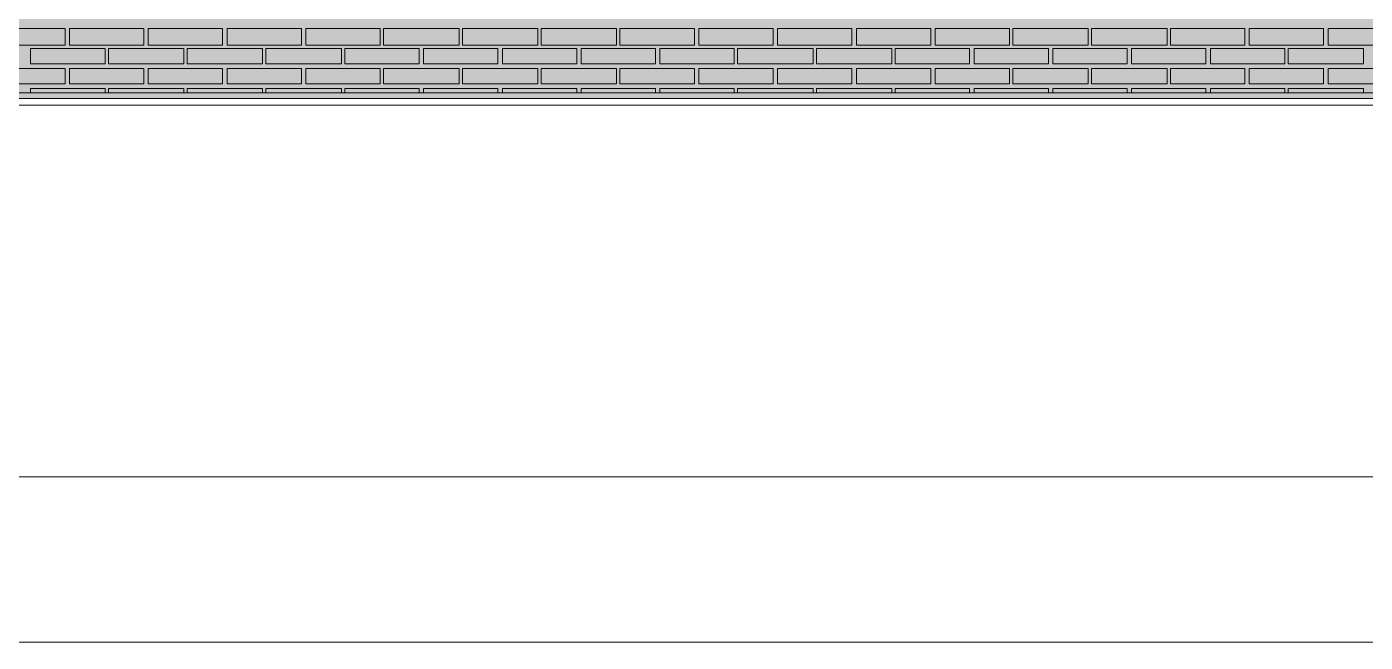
# Model space of a CAD drawing. Header units: millimetres. Extents: x -28928 to 100580, y -22867 to 36490.
# Drawn here: x 71995 to 77097, y 14249 to 16595 of the extents above; entities that cross this region are included whole.
import ezdxf

# ---------------------------------------------------------------- set-up
doc = ezdxf.new("R2010")
doc.units = ezdxf.units.MM
doc.layers.add('PDF _Геометрия', color=7, linetype='Continuous', true_color=0x8f8e8d)
doc.layers.add('PDF _Сплошная заливка', color=7, linetype='Continuous', true_color=0xffffff)

msp = doc.modelspace()

# ---------------------------------------------------------------- hatches: boundary and pattern name
at = {"layer": 'PDF _Сплошная заливка', "true_color": 0xdcd6cf, "transparency": 33554559}
msp.add_hatch(color=254, dxfattribs=at).paths.add_polyline_path([(64868.4, 16343.4), (64868.4, 19592.6), (66268.7, 19592.6), (66268.7, 16343.4), (82239.9, 16343.4), (82239.9, 30089.1), (52662.6, 30089.1), (52662.6, 16343.4), (62173.4, 16343.4), (62173.4, 19592.6), (64271.8, 19592.6), (64271.8, 16343.4)])

# ---------------------------------------------------------------- linework, layer by layer
at = {"layer": 'PDF _Геометрия', "color": 7, "lineweight": 9}
for points in [[(66268.7, 16343.4), (82239.9, 16343.4), (82261.1, 16343.4), (82261.1, 30089.1)], [(82117.2, 14536.8), (82117.2, 16296.8), (63269.1, 16296.8), (-22471.6, 16296.8)], [(52996.8, 14947.2), (52929.1, 14879.5), (82028.4, 14879.5)], [(-21642.4, 14249.1), (82028.4, 14249.1)]]:
    msp.add_lwpolyline(points, dxfattribs=at)
at = {"layer": 'PDF _Геометрия', "lineweight": 9}
for points in [[(72141.1, 16588.7), (72141.1, 16525.3), (71857.6, 16525.3), (71857.6, 16588.7)], [(72441.4, 16588.7), (72441.4, 16525.3), (72158, 16525.3), (72158, 16588.7)], [(72741.8, 16588.7), (72741.8, 16525.3), (72458.4, 16525.3), (72458.4, 16588.7)], [(73042.2, 16588.7), (73042.2, 16525.3), (72758.7, 16525.3), (72758.7, 16588.7)], [(73342.6, 16588.7), (73342.6, 16525.3), (73059.1, 16525.3), (73059.1, 16588.7)], [(73643, 16588.7), (73643, 16525.3), (73355.3, 16525.3), (73355.3, 16588.7)], [(73943.4, 16588.7), (73943.4, 16525.3), (73655.7, 16525.3), (73655.7, 16588.7)], [(74243.7, 16588.7), (74243.7, 16525.3), (73956.1, 16525.3), (73956.1, 16588.7)], [(74539.9, 16588.7), (74539.9, 16525.3), (74256.4, 16525.3), (74256.4, 16588.7)], [(74840.3, 16588.7), (74840.3, 16525.3), (74556.8, 16525.3), (74556.8, 16588.7)], [(75140.7, 16588.7), (75140.7, 16525.3), (74857.2, 16525.3), (74857.2, 16588.7)], [(75441.1, 16588.7), (75441.1, 16525.3), (75157.6, 16525.3), (75157.6, 16588.7)], [(75741.4, 16588.7), (75741.4, 16525.3), (75458, 16525.3), (75458, 16588.7)], [(76041.8, 16588.7), (76041.8, 16525.3), (75754.1, 16525.3), (75754.1, 16588.7)], [(76342.2, 16588.7), (76342.2, 16525.3), (76054.5, 16525.3), (76054.5, 16588.7)], [(76638.4, 16588.7), (76638.4, 16525.3), (76354.9, 16525.3), (76354.9, 16588.7)], [(76938.7, 16588.7), (76938.7, 16525.3), (76655.3, 16525.3), (76655.3, 16588.7)], [(77239.1, 16588.7), (77239.1, 16525.3), (76955.7, 16525.3), (76955.7, 16588.7)], [(72293.4, 16453.4), (72149.5, 16453.4), (72009.9, 16453.4), (72009.9, 16512.6), (72149.5, 16512.6), (72293.4, 16512.6)], [(72593.7, 16453.4), (72449.9, 16453.4), (72306.1, 16453.4), (72306.1, 16512.6), (72449.9, 16512.6), (72593.7, 16512.6)], [(72894.1, 16453.4), (72750.3, 16453.4), (72606.4, 16453.4), (72606.4, 16512.6), (72750.3, 16512.6), (72894.1, 16512.6)], [(73194.5, 16453.4), (73050.7, 16453.4), (72906.8, 16453.4), (72906.8, 16512.6), (73050.7, 16512.6), (73194.5, 16512.6)], [(73490.7, 16453.4), (73351.1, 16453.4), (73207.2, 16453.4), (73207.2, 16512.6), (73351.1, 16512.6), (73490.7, 16512.6)], [(73791.1, 16453.4), (73651.4, 16453.4), (73507.6, 16453.4), (73507.6, 16512.6), (73651.4, 16512.6), (73791.1, 16512.6)], [(74091.4, 16453.4), (73947.6, 16453.4), (73808, 16453.4), (73808, 16512.6), (73947.6, 16512.6), (74091.4, 16512.6)], [(74391.8, 16453.4), (74248, 16453.4), (74108.4, 16453.4), (74108.4, 16512.6), (74248, 16512.6), (74391.8, 16512.6)], [(74692.2, 16453.4), (74548.4, 16453.4), (74408.7, 16453.4), (74408.7, 16512.6), (74548.4, 16512.6), (74692.2, 16512.6)], [(74992.6, 16453.4), (74848.7, 16453.4), (74704.9, 16453.4), (74704.9, 16512.6), (74848.7, 16512.6), (74992.6, 16512.6)], [(75293, 16453.4), (75149.1, 16453.4), (75005.3, 16453.4), (75005.3, 16512.6), (75149.1, 16512.6), (75293, 16512.6)], [(75589.1, 16453.4), (75449.5, 16453.4), (75305.7, 16453.4), (75305.7, 16512.6), (75449.5, 16512.6), (75589.1, 16512.6)], [(75889.5, 16453.4), (75749.9, 16453.4), (75606.1, 16453.4), (75606.1, 16512.6), (75749.9, 16512.6), (75889.5, 16512.6)], [(76189.9, 16453.4), (76046.1, 16453.4), (75906.4, 16453.4), (75906.4, 16512.6), (76046.1, 16512.6), (76189.9, 16512.6)], [(76490.3, 16453.4), (76346.4, 16453.4), (76206.8, 16453.4), (76206.8, 16512.6), (76346.4, 16512.6), (76490.3, 16512.6)], [(76790.7, 16453.4), (76646.8, 16453.4), (76507.2, 16453.4), (76507.2, 16512.6), (76646.8, 16512.6), (76790.7, 16512.6)], [(77091.1, 16453.4), (76947.2, 16453.4), (76803.4, 16453.4), (76803.4, 16512.6), (76947.2, 16512.6), (77091.1, 16512.6)], [(72141.1, 16436.4), (72141.1, 16377.2), (71857.6, 16377.2), (71857.6, 16436.4)], [(72441.4, 16436.4), (72441.4, 16377.2), (72158, 16377.2), (72158, 16436.4)], [(72741.8, 16436.4), (72741.8, 16377.2), (72458.4, 16377.2), (72458.4, 16436.4)], [(73042.2, 16436.4), (73042.2, 16377.2), (72758.7, 16377.2), (72758.7, 16436.4)], [(73342.6, 16436.4), (73342.6, 16377.2), (73059.1, 16377.2), (73059.1, 16436.4)], [(73643, 16436.4), (73643, 16377.2), (73355.3, 16377.2), (73355.3, 16436.4)], [(73943.4, 16436.4), (73943.4, 16377.2), (73655.7, 16377.2), (73655.7, 16436.4)], [(74243.7, 16436.4), (74243.7, 16377.2), (73956.1, 16377.2), (73956.1, 16436.4)], [(74539.9, 16436.4), (74539.9, 16377.2), (74256.4, 16377.2), (74256.4, 16436.4)], [(74840.3, 16436.4), (74840.3, 16377.2), (74556.8, 16377.2), (74556.8, 16436.4)], [(75140.7, 16436.4), (75140.7, 16377.2), (74857.2, 16377.2), (74857.2, 16436.4)], [(75441.1, 16436.4), (75441.1, 16377.2), (75157.6, 16377.2), (75157.6, 16436.4)], [(75741.4, 16436.4), (75741.4, 16377.2), (75458, 16377.2), (75458, 16436.4)], [(76041.8, 16436.4), (76041.8, 16377.2), (75754.1, 16377.2), (75754.1, 16436.4)], [(76342.2, 16436.4), (76342.2, 16377.2), (76054.5, 16377.2), (76054.5, 16436.4)], [(76638.4, 16436.4), (76638.4, 16377.2), (76354.9, 16377.2), (76354.9, 16436.4)], [(76938.7, 16436.4), (76938.7, 16377.2), (76655.3, 16377.2), (76655.3, 16436.4)], [(77239.1, 16436.4), (77239.1, 16377.2), (76955.7, 16377.2), (76955.7, 16436.4)]]:
    msp.add_lwpolyline(points, close=True, dxfattribs=at)
at = {"layer": 'PDF _Геометрия', "color": 7, "lineweight": 9}
for points in [[(66268.7, 16343.4), (82235.7, 16343.4)], [(82235.7, 16322.2), (66268.7, 16322.2), (66268.7, 16343.4), (82235.7, 16343.4)]]:
    msp.add_lwpolyline(points, close=True, dxfattribs=at)
at = {"layer": 'PDF _Геометрия', "lineweight": 9}
for points in [[(72009.9, 16343.4), (72009.9, 16360.3), (72149.5, 16360.3), (72293.4, 16360.3), (72293.4, 16343.4)], [(72306.1, 16343.4), (72306.1, 16360.3), (72449.9, 16360.3), (72593.7, 16360.3), (72593.7, 16343.4)], [(72606.4, 16343.4), (72606.4, 16360.3), (72750.3, 16360.3), (72894.1, 16360.3), (72894.1, 16343.4)], [(72906.8, 16343.4), (72906.8, 16360.3), (73050.7, 16360.3), (73194.5, 16360.3), (73194.5, 16343.4)], [(73207.2, 16343.4), (73207.2, 16360.3), (73351.1, 16360.3), (73490.7, 16360.3), (73490.7, 16343.4)], [(73507.6, 16343.4), (73507.6, 16360.3), (73651.4, 16360.3), (73791.1, 16360.3), (73791.1, 16343.4)], [(73808, 16343.4), (73808, 16360.3), (73947.6, 16360.3), (74091.4, 16360.3), (74091.4, 16343.4)], [(74108.4, 16343.4), (74108.4, 16360.3), (74248, 16360.3), (74391.8, 16360.3), (74391.8, 16343.4)], [(74408.7, 16343.4), (74408.7, 16360.3), (74548.4, 16360.3), (74692.2, 16360.3), (74692.2, 16343.4)], [(74704.9, 16343.4), (74704.9, 16360.3), (74848.7, 16360.3), (74992.6, 16360.3), (74992.6, 16343.4)], [(75005.3, 16343.4), (75005.3, 16360.3), (75149.1, 16360.3), (75293, 16360.3), (75293, 16343.4)], [(75305.7, 16343.4), (75305.7, 16360.3), (75449.5, 16360.3), (75589.1, 16360.3), (75589.1, 16343.4)], [(75606.1, 16343.4), (75606.1, 16360.3), (75749.9, 16360.3), (75889.5, 16360.3), (75889.5, 16343.4)], [(75906.4, 16343.4), (75906.4, 16360.3), (76046.1, 16360.3), (76189.9, 16360.3), (76189.9, 16343.4)], [(76206.8, 16343.4), (76206.8, 16360.3), (76346.4, 16360.3), (76490.3, 16360.3), (76490.3, 16343.4)], [(76507.2, 16343.4), (76507.2, 16360.3), (76646.8, 16360.3), (76790.7, 16360.3), (76790.7, 16343.4)], [(76803.4, 16343.4), (76803.4, 16360.3), (76947.2, 16360.3), (77091.1, 16360.3), (77091.1, 16343.4)]]:
    msp.add_lwpolyline(points, dxfattribs=at)
at = {"layer": 'PDF _Сплошная заливка', "color": 252, "lineweight": 9, "true_color": 0xa48f7a, "transparency": 33554559}
msp.add_solid([(66268.7, 16343.4), (66268.7, 16322.2), (82235.7, 16343.4), (82235.7, 16322.2)], dxfattribs=at)

doc.saveas('drawing.dxf')
